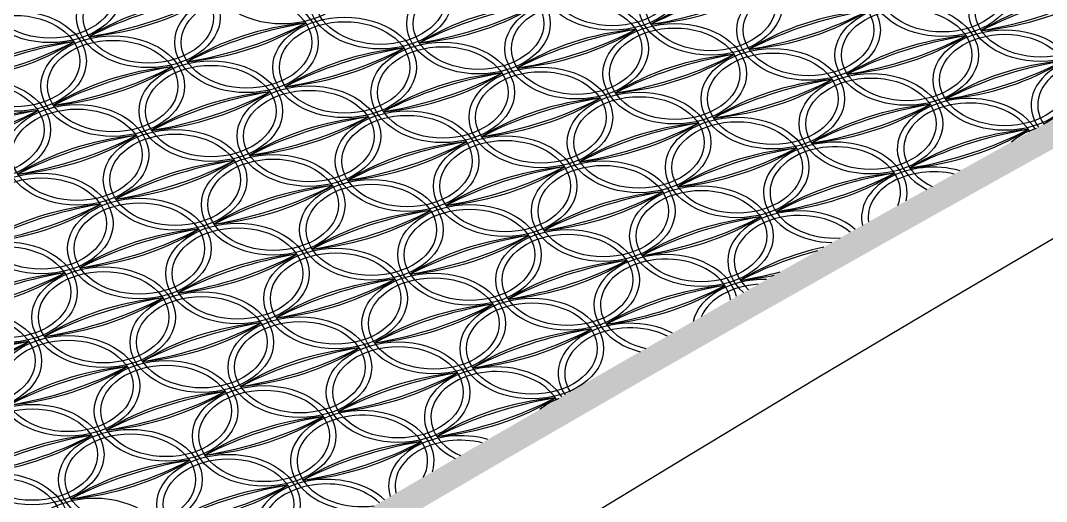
# Model space of a CAD drawing. Extents: x 1767995 to 4174245, y 542814 to 862564.
# Drawn here: x 3889294 to 3897154, y 589776 to 593460 of the extents above; entities that cross this region are included whole.
import ezdxf

# ---------------------------------------------------------------- set-up
doc = ezdxf.new("R2010")
doc.units = 0
doc.header["$LTSCALE"] = 3500
doc.layers.add('桥 构造粗实', color=1, linetype='Continuous', lineweight=30)

# ---------------------------------------------------------------- blocks, each defined once
blk = doc.blocks.new('332323')
at = {"color": 8}
for centre, major_axis in [((7002.1, 9017.7), (550, 0)), ((12059.9, 8920.9), (550, 0)), ((12059.9, 8920.9), (500, 0)), ((7753.9, 8826.1), (550, 0)), ((7753.9, 8826.1), (500, 0)), ((10282.8, 8777.8), (500, 0)), ((5976.7, 8683), (550, 0)), ((5976.7, 8683), (500, 0)), ((12811.6, 8729.4), (550, 0)), ((12811.6, 8729.4), (500, 0)), ((7480.3, 8299.9), (550, 0)), ((7480.3, 8299.9), (500, 0)), ((12538, 8203.2), (550, 0)), ((12538, 8203.2), (500, 0)), ((5703.1, 8156.7), (500, 0)), ((8232, 8108.4), (550, 0)), ((8232, 8108.4), (500, 0)), ((10760.9, 8060), (500, 0)), ((6454.9, 7965.2), (500, 0)), ((7958.4, 7582.1), (550, 0)), ((7958.4, 7582.1), (500, 0)), ((6181.3, 7439), (550, 0)), ((6181.3, 7439), (500, 0)), ((8710.1, 7390.6), (550, 0)), ((8710.1, 7390.6), (500, 0)), ((6933, 7247.5), (550, 0)), ((6933, 7247.5), (500, 0)), ((10213.7, 7007.6), (550, 0)), ((10213.7, 7007.6), (500, 0)), ((8436.5, 6864.4), (550, 0)), ((8436.5, 6864.4), (500, 0)), ((9188.3, 6672.9), (550, 0)), ((9188.3, 6672.9), (500, 0)), ((4882.3, 6578.1), (550, 0)), ((4882.3, 6578.1), (500, 0)), ((7411.2, 6529.7), (550, 0)), ((7411.2, 6529.7), (500, 0)), ((8914.7, 6146.6), (550, 0)), ((8914.7, 6146.6), (500, 0)), ((7137.5, 6003.5), (500, 0)), ((5360.4, 5860.3), (550, 0)), ((5360.4, 5860.3), (500, 0)), ((7889.3, 5811.9), (500, 0)), ((5838.6, 5142.5), (550, 0)), ((5838.6, 5142.5), (500, 0))]:
    blk.add_ellipse(centre, major_axis=major_axis, ratio=0.7, dxfattribs=at)
for centre, major_axis, start_param, end_param in [((9531, 8969.3), (-550, 0), 3.141593, 9.424778), ((9531, 8969.3), (-500, 0), 3.141593, 9.424778), ((5225, 8874.5), (-550, 0), 3.141593, 9.424778), ((5225, 8874.5), (-500, 0), 3.141593, 9.424778), ((10282.8, 8777.8), (-550, 0), 3.141593, 9.424778), ((8505.6, 8634.6), (-550, 0), 3.141593, 9.424778), ((8505.6, 8634.6), (-500, 0), 3.141593, 9.424778), ((11034.5, 8586.2), (-550, 0), 3.141593, 9.424778), ((10967.9, 7749.2), (1696.6, 0), 1.707987, 2.30627), ((11320.2, 7220.4), (-2505.2, 0), -1.335396, -0.933532), ((9597.6, 9806.3), (-1696.6, 0), 1.707987, 2.30627), ((9245.3, 10335.1), (-2505.2, 0), 1.806196, 2.208061), ((11034.5, 8586.2), (-500, 0), 3.141593, 9.424778), ((6661.9, 7654.4), (-1696.6, 0), -1.433605, -0.835323), ((7014.2, 7125.6), (-2505.2, 0), -1.335396, -0.933532), ((5291.6, 9711.5), (-1696.6, 0), 1.707987, 2.30627), ((4939.3, 10240.3), (2505.2, 0), -1.335396, -0.933532), ((6728.5, 8491.4), (-550, 0), 3.141593, 9.424778), ((6728.5, 8491.4), (-500, 0), 3.141593, 9.424778), ((9257.4, 8443.1), (-550, 0), 3.141593, 9.424778), ((13496.8, 7700.8), (1696.6, 0), 1.707987, 2.30627), ((13849.1, 7172), (-2505.2, 0), -1.335396, -0.933532), ((12126.4, 9758), (-1696.6, 0), 1.707987, 2.30627), ((11774.2, 10286.8), (2505.2, 0), -1.335396, -0.933532), ((4951.4, 8348.3), (-550, 0), 3.141593, 9.424778), ((9190.8, 7606), (1696.6, 0), 1.707987, 2.30627), ((9543.1, 7077.2), (-2505.2, 0), -1.335396, -0.933532), ((7820.4, 9663.2), (-1696.6, 0), 1.707987, 2.30627), ((7468.2, 10192), (2505.2, 0), -1.335396, -0.933532), ((9257.4, 8443.1), (-500, 0), 3.141593, 9.424778), ((11719.7, 7557.7), (1696.6, 0), 1.707987, 2.30627), ((12072, 7028.9), (-2505.2, 0), -1.335396, -0.933532), ((10349.3, 9614.8), (-1696.6, 0), 1.707987, 2.30627), ((9997.1, 10143.6), (2505.2, 0), -1.335396, -0.933532), ((11786.3, 8394.7), (-550, 0), 3.141593, 9.424778), ((11786.3, 8394.7), (-500, 0), 3.141593, 9.424778), ((4951.4, 8348.3), (-500, 0), 3.141593, 9.424778), ((7413.7, 7462.9), (1696.6, 0), 1.707987, 2.30627), ((7766, 6934.1), (-2505.2, 0), -1.335396, -0.933532), ((6043.3, 9520), (-1696.6, 0), 1.707987, 2.30627), ((5691.1, 10048.8), (2505.2, 0), -1.335396, -0.933532), ((9942.6, 7414.5), (1696.6, 0), 1.707987, 2.30627), ((10294.8, 6885.7), (-2505.2, 0), -1.335396, -0.933532), ((8572.2, 9471.6), (1696.6, 0), -1.433605, -0.835323), ((8219.9, 10000.4), (2505.2, 0), -1.335396, -0.933532), ((10009.1, 8251.5), (-550, 0), 3.141593, 9.424778), ((10009.1, 8251.5), (-500, 0), 3.141593, 9.424778), ((5636.6, 7319.7), (1696.6, 0), 1.707987, 2.30627), ((5988.8, 6790.9), (-2505.2, 0), -1.335396, -0.933532), ((4266.2, 9376.8), (-1696.6, 0), 1.707987, 2.30627), ((3913.9, 9905.6), (2505.2, 0), -1.335396, -0.933532), ((5703.1, 8156.7), (-550, 0), 3.141593, 9.424778), ((12471.4, 7366.1), (-1696.6, 0), -1.433605, -0.835323), ((12823.7, 6837.3), (-2505.2, 0), -1.335396, -0.933532), ((11101.1, 9423.3), (-1696.6, 0), 1.707987, 2.30627), ((10748.8, 9952.1), (2505.2, 0), -1.335396, -0.933532), ((8165.4, 7271.3), (1696.6, 0), 1.707987, 2.30627), ((8517.7, 6742.5), (-2505.2, 0), -1.335396, -0.933532), ((6795.1, 9328.5), (1696.6, 0), -1.433605, -0.835323), ((6442.8, 9857.3), (-2505.2, 0), 1.806196, 2.208061), ((10760.9, 8060), (-550, 0), 3.141593, 9.424778), ((13289.8, 8011.6), (550, 0), 0.879581, 3.596981), ((6454.9, 7965.2), (-550, 0), 3.141593, 9.424778), ((10694.3, 7223), (-1696.6, 0), -1.433605, -0.835323), ((11046.6, 6694.2), (-2505.2, 0), -1.335396, -0.933532), ((9323.9, 9280.1), (-1696.6, 0), 1.707987, 2.30627), ((8971.7, 9808.9), (-2505.2, 0), 1.806196, 2.208061), ((13223.2, 7174.6), (1696.6, 0), 1.707987, 2.30627), ((13575.5, 6645.8), (-2505.2, 0), -1.335396, -0.933532), ((11852.8, 9231.7), (-1696.6, 0), 1.707987, 2.30627), ((11500.6, 9760.6), (-2505.2, 0), 1.806196, 2.208061), ((13289.8, 8011.6), (500, 0), 0.901694, 3.575335), ((6388.3, 7128.2), (1696.6, 0), 1.707987, 2.30627), ((6740.6, 6599.4), (-2505.2, 0), -1.335396, -0.933532), ((5017.9, 9185.3), (1696.6, 0), -1.433605, -0.835323), ((4665.7, 9714.1), (-2505.2, 0), 1.806196, 2.208061), ((8917.2, 7079.8), (-1696.6, 0), -1.433605, -0.835323), ((9269.5, 6551), (2505.2, 0), 1.806196, 2.208061), ((7546.8, 9136.9), (-1696.6, 0), 1.707987, 2.30627), ((7194.6, 9665.8), (-2505.2, 0), 1.806196, 2.208061), ((8983.8, 7916.8), (-550, 0), 3.141593, 9.424778), ((8983.8, 7916.8), (-500, 0), 3.141593, 9.424778), ((11512.6, 7868.5), (-550, 0), 3.141593, 9.424778), ((4677.8, 7822), (-550, 0), 3.141593, 9.424778), ((11446.1, 7031.4), (1696.6, 0), 1.707987, 2.30627), ((11798.3, 6502.6), (-2505.2, 0), -1.335396, -0.933532), ((10075.7, 9088.6), (-1696.6, 0), 1.707987, 2.30627), ((9723.4, 9617.4), (2505.2, 0), -1.335396, -0.933532), ((11512.6, 7868.5), (-500, 0), 3.141593, 9.424778), ((4677.8, 7822), (-500, 0), 3.141593, 9.424778), ((7140.1, 6936.6), (1696.6, 0), 1.707987, 2.30627), ((7492.3, 6407.8), (2505.2, 0), 1.806196, 2.208061), ((5769.7, 8993.8), (-1696.6, 0), 1.707987, 2.30627), ((5417.4, 9522.6), (2505.2, 0), -1.335396, -0.933532), ((7206.6, 7773.7), (-550, 0), 3.141593, 9.424778), ((7206.6, 7773.7), (-500, 0), 3.141593, 9.424778), ((9735.5, 7725.3), (-550, 0), 3.141593, 9.424778), ((9669, 6888.3), (-1696.6, 0), -1.433605, -0.835323), ((10021.2, 6359.5), (2505.2, 0), 1.806196, 2.208061), ((8298.6, 8945.4), (-1696.6, 0), 1.707987, 2.30627), ((7946.3, 9474.2), (-2505.2, 0), 1.806196, 2.208061), ((9735.5, 7725.3), (-500, 0), 3.141593, 9.424778), ((12264.4, 7676.9), (550, 0), 0.403643, 4.082241), ((12264.4, 7676.9), (500, 0), 0.376464, 4.109706), ((5363, 6793.5), (1696.6, 0), 1.707987, 2.30627), ((5715.2, 6264.7), (2505.2, 0), 1.806196, 2.208061), ((3992.6, 8850.6), (-1696.6, 0), 1.707987, 2.30627), ((3640.3, 9379.4), (2505.2, 0), -1.335396, -0.933532), ((5429.5, 7630.5), (-550, 0), 3.141593, 9.424778), ((5429.5, 7630.5), (-500, 0), 3.141593, 9.424778), ((12197.8, 6839.9), (1696.6, 0), 1.707987, 2.30627), ((12550.1, 6311.1), (-2505.2, 0), -1.335396, -0.933532), ((10827.5, 8897.1), (1696.6, 0), -1.433605, -0.835323), ((10475.2, 9425.9), (-2505.2, 0), 1.806196, 2.208061), ((13975, 6983.1), (1696.6, 0), 2.183561, 2.30627), ((7891.8, 6745.1), (1696.6, 0), 1.707987, 2.30627), ((8244.1, 6216.3), (-2505.2, 0), -1.335396, -0.933532), ((6521.5, 8802.3), (-1696.6, 0), 1.707987, 2.30627), ((6169.2, 9331.1), (2505.2, 0), -1.335396, -0.933532), ((10420.7, 6696.7), (1696.6, 0), 1.707987, 2.30627), ((10773, 6167.9), (-2505.2, 0), -1.335396, -0.933532), ((9050.3, 8753.9), (1696.6, 0), -1.433605, -0.835323), ((8698.1, 9282.7), (2505.2, 0), -1.335396, -0.933532), ((10487.3, 7533.8), (-550, 0), 3.141593, 9.424778), ((10487.3, 7533.8), (-500, 0), 3.141593, 9.424778), ((12949.6, 6648.4), (-1696.6, 0), -1.433605, -0.835323), ((13301.9, 6119.6), (-2505.2, 0), -1.335396, -0.933532), ((11579.2, 8705.5), (1696.6, 0), -1.433605, -0.835323), ((11226.9, 9234.3), (-2505.2, 0), 1.806196, 2.208061), ((13016.2, 7485.4), (-550, 0), 5.160417, 5.600488), ((6114.7, 6601.9), (1696.6, 0), 1.707987, 2.30627), ((6467, 6073.1), (-2505.2, 0), -1.335396, -0.933532), ((4744.3, 8659.1), (1696.6, 0), -1.433605, -0.835323), ((4392.1, 9187.9), (2505.2, 0), -1.335396, -0.933532), ((8643.6, 6553.6), (1696.6, 0), 1.707987, 2.30627), ((8995.8, 6024.8), (-2505.2, 0), -1.335396, -0.933532), ((7273.2, 8610.7), (1696.6, 0), -1.433605, -0.835323), ((6920.9, 9139.5), (-2505.2, 0), 1.806196, 2.208061), ((11239, 7342.3), (-550, 0), 9.254257, 14.090623), ((11239, 7342.3), (500, 0), 5.99165, 11.070342), ((11172.5, 6505.2), (1696.6, 0), 1.707987, 2.30627), ((11524.7, 5976.4), (-2505.2, 0), -1.335396, -0.933532), ((9802.1, 8562.4), (-1696.6, 0), 1.707987, 2.30627), ((9449.8, 9091.2), (-2505.2, 0), 1.806196, 2.208061), ((6866.5, 6410.4), (-1696.6, 0), -1.433605, -0.835323), ((7218.7, 5881.6), (-2505.2, 0), -1.335396, -0.933532), ((5496.1, 8467.6), (1696.6, 0), -1.433605, -0.835323), ((5143.8, 8996.4), (-2505.2, 0), 1.806196, 2.208061), ((9461.9, 7199.1), (-550, 0), 3.141593, 9.424778), ((9461.9, 7199.1), (-500, 0), 3.141593, 9.424778), ((11990.8, 7150.7), (-550, 0), 4.331953, 6.441543), ((5155.9, 7104.3), (-550, 0), 3.141593, 9.424778), ((9395.3, 6362), (-1696.6, 0), -1.433605, -0.835323), ((9747.6, 5833.2), (2505.2, 0), 1.806196, 2.208061), ((8025, 8419.2), (1696.6, 0), -1.433605, -0.835323), ((7672.7, 8948), (2505.2, 0), -1.335396, -0.933532), ((11924.2, 6313.7), (1696.6, 0), 1.707987, 2.30627), ((12276.5, 5784.9), (-2505.2, 0), -1.335396, -0.933532), ((10553.8, 8370.8), (-1696.6, 0), 1.707987, 2.30627), ((10201.6, 8899.6), (2505.2, 0), -1.335396, -0.933532), ((11990.8, 7150.7), (-500, 0), 4.389762, 6.38318), ((5155.9, 7104.3), (-500, 0), 3.141593, 9.424778), ((7618.2, 6218.9), (1696.6, 0), 1.707987, 2.30627), ((7970.5, 5690.1), (2505.2, 0), 1.806196, 2.208061), ((6247.8, 8276), (-1696.6, 0), 1.707987, 2.30627), ((5895.6, 8804.8), (2505.2, 0), -1.335396, -0.933532), ((7684.8, 7055.9), (-550, 0), 3.141593, 9.424778), ((7684.8, 7055.9), (-500, 0), 3.141593, 9.424778), ((10147.1, 6170.5), (1696.6, 0), 1.707987, 2.30627), ((10499.4, 5641.7), (-2505.2, 0), -1.335396, -0.933532), ((8776.7, 8227.7), (-1696.6, 0), 1.707987, 2.30627), ((8424.5, 8756.5), (2505.2, 0), -1.335396, -0.933532), ((5841.1, 6075.7), (1696.6, 0), 1.707987, 2.30627), ((6193.4, 5546.9), (2505.2, 0), 1.806196, 2.208061), ((4470.7, 8132.9), (-1696.6, 0), 1.707987, 2.30627), ((4118.4, 8661.7), (2505.2, 0), -1.335396, -0.933532), ((5907.7, 6912.8), (-550, 0), 3.141593, 9.424778), ((5907.7, 6912.8), (-500, 0), 3.141593, 9.424778), ((10965.4, 6816), (550, 0), 0.682135, 3.817801), ((8370, 6027.3), (1696.6, 0), 1.707987, 2.30627), ((8722.2, 5498.5), (-2505.2, 0), -1.335396, -0.933532), ((6999.6, 8084.5), (-1696.6, 0), 1.707987, 2.30627), ((6647.3, 8613.3), (2505.2, 0), -1.335396, -0.933532), ((10898.8, 5979), (-1696.6, 0), -1.433605, -0.835323), ((11251.1, 5450.2), (-2505.2, 0), -1.335396, -0.933532), ((9528.5, 8036.1), (1696.6, 0), -1.433605, -0.835323), ((9176.2, 8564.9), (-2505.2, 0), 1.806196, 2.208061), ((10965.4, 6816), (500, 0), 0.68244, 3.817324), ((6659.4, 6721.2), (-550, 0), 3.141593, 9.424778), ((6592.8, 5884.2), (1696.6, 0), 1.707987, 2.30627), ((6945.1, 5355.4), (-2505.2, 0), -1.335396, -0.933532), ((5222.5, 7941.3), (-1696.6, 0), 1.707987, 2.30627), ((4870.2, 8470.1), (2505.2, 0), -1.335396, -0.933532), ((6659.4, 6721.2), (-500, 0), 3.141593, 9.424778), ((9121.7, 5835.8), (1696.6, 0), 1.707987, 2.30627), ((9474, 5307), (-2505.2, 0), -1.335396, -0.933532), ((7751.3, 7893), (-1696.6, 0), 1.707987, 2.30627), ((7399.1, 8421.8), (-2505.2, 0), 1.806196, 2.208061), ((11650.6, 5787.4), (-1696.6, 0), -1.271992, -0.835323), ((7344.6, 5692.6), (1696.6, 0), 1.707987, 2.30627), ((7696.9, 5163.8), (-2505.2, 0), -1.335396, -0.933532), ((5974.2, 7749.8), (1696.6, 0), -1.433605, -0.835323), ((5622, 8278.6), (-2505.2, 0), 1.806196, 2.208061), ((9940, 6481.3), (-550, 0), 3.30598, 7.487846), ((12002.9, 5258.6), (-2505.2, 0), -1.203389, -0.933532), ((5634, 6386.5), (-550, 0), 3.141593, 9.424778), ((9873.5, 5644.3), (-1696.6, 0), -1.433605, -0.835323), ((10225.7, 5115.5), (2505.2, 0), 1.806196, 2.208061), ((8503.1, 7701.4), (-1696.6, 0), 1.707987, 2.30627), ((8150.8, 8230.2), (-2505.2, 0), 1.806196, 2.208061), ((9940, 6481.3), (-500, 0), 3.2477, 7.546125), ((5567.5, 5549.5), (-1696.6, 0), -1.433605, -0.835323), ((5919.7, 5020.7), (-2505.2, 0), -1.335396, -0.933532), ((4197.1, 7606.6), (-1696.6, 0), 1.707987, 2.30627), ((3844.8, 8135.4), (-2505.2, 0), 1.806196, 2.208061), ((5634, 6386.5), (-500, 0), 3.141593, 9.424778), ((8162.9, 6338.2), (-550, 0), 3.141593, 9.424778), ((8162.9, 6338.2), (-500, 0), 3.141593, 9.424778), ((10691.8, 6289.8), (-550, 0), 4.675084, 6.115614), ((9928, 8373.4), (-2505.2, 0), 1.806196, 1.933866), ((10280.2, 7844.6), (-1696.6, 0), 1.707987, 1.864309), ((8096.4, 5501.1), (1696.6, 0), 1.707987, 2.30627), ((8448.6, 4972.3), (-2505.2, 0), -1.335396, -0.933532), ((6726, 7558.3), (-1696.6, 0), 1.707987, 2.30627), ((6373.7, 8087.1), (2505.2, 0), -1.335396, -0.933532), ((10625.2, 5452.8), (1696.6, 0), 1.707987, 2.30627), ((10977.5, 4923.9), (-2505.2, 0), -1.335396, -0.933532), ((9254.9, 7509.9), (-1696.6, 0), 1.707987, 2.30627), ((8902.6, 8038.7), (2505.2, 0), -1.335396, -0.933532), ((10691.8, 6289.8), (-500, 0), 4.799067, 5.992307), ((6319.2, 5358), (1696.6, 0), 1.707987, 2.30627), ((6671.5, 4829.1), (2505.2, 0), 1.806196, 2.208061), ((4948.9, 7415.1), (-1696.6, 0), 1.707987, 2.30627), ((4596.6, 7943.9), (2505.2, 0), -1.335396, -0.933532), ((6385.8, 6195), (-550, 0), 3.141593, 9.424778), ((6385.8, 6195), (-500, 0), 3.141593, 9.424778), ((8848.1, 5309.6), (1696.6, 0), 1.707987, 2.30627), ((9200.4, 4780.8), (-2505.2, 0), -1.335396, -0.933532), ((7477.7, 7366.7), (-1696.6, 0), 1.707987, 2.30627), ((7125.5, 7895.5), (2505.2, 0), -1.335396, -0.933532), ((4608.7, 6051.8), (-550, 0), 3.141593, 9.424778), ((4608.7, 6051.8), (-500, 0), 3.141593, 9.424778), ((7137.5, 6003.5), (-550, 0), 3.141593, 9.424778), ((9666.4, 5955.1), (550, 0), 0.934466, 3.58116), ((7071, 5166.4), (1696.6, 0), 1.707987, 2.30627), ((7423.2, 4637.6), (-2505.2, 0), -1.335396, -0.933532), ((5700.6, 7223.6), (-1696.6, 0), 1.707987, 2.30627), ((5348.3, 7752.4), (2505.2, 0), -1.335396, -0.933532), ((9599.9, 5118.1), (-1696.6, 0), -1.433605, -0.835323), ((9952.1, 4589.3), (-2505.2, 0), -1.335396, -0.933532), ((8229.5, 7175.2), (1696.6, 0), -1.433605, -0.835323), ((7877.2, 7704), (-2505.2, 0), 1.806196, 2.208061), ((9666.4, 5955.1), (500, 0), 0.96008, 3.555502), ((5293.9, 5023.3), (1696.6, 0), 1.707987, 2.30627), ((5646.1, 4494.5), (-2505.2, 0), -1.335396, -0.933532), ((3923.5, 7080.4), (1696.6, 0), -1.433605, -0.835323), ((3571.2, 7609.2), (-2505.2, 0), 1.806196, 2.208061), ((7822.7, 4974.9), (1696.6, 0), 1.707987, 2.30627), ((8175, 4446.1), (-2505.2, 0), -1.335396, -0.933532), ((6452.4, 7032), (1696.6, 0), -1.433605, -0.835323), ((6100.1, 7560.8), (-2505.2, 0), 1.806196, 2.208061), ((7889.3, 5811.9), (-550, 0), 3.141593, 9.424778), ((6112.2, 5668.8), (-550, 0), 3.141593, 9.424778), ((6045.6, 4831.7), (-1696.6, 0), -1.433605, -0.835323), ((6397.9, 4302.9), (-2505.2, 0), -1.335396, -0.933532), ((4675.2, 6888.9), (-1696.6, 0), 1.707987, 2.30627), ((4323, 7417.7), (-2505.2, 0), 1.806196, 2.208061), ((6112.2, 5668.8), (-500, 0), 3.141593, 9.424778), ((8641.1, 5620.4), (-550, 0), 3.559864, 7.24764), ((8641.1, 5620.4), (-500, 0), 3.531898, 7.275339), ((8574.5, 4783.4), (1696.6, 0), 1.707987, 2.30627), ((8926.8, 4254.6), (2505.2, 0), 1.806196, 2.208061), ((7204.1, 6840.5), (-1696.6, 0), 1.707987, 2.30627), ((6851.8, 7369.3), (2505.2, 0), -1.335396, -0.933532), ((6797.4, 4640.2), (1696.6, 0), 1.707987, 2.30627), ((7149.6, 4111.4), (2505.2, 0), 1.806196, 2.208061), ((5427, 6697.3), (-1696.6, 0), 1.707987, 2.30627), ((5074.7, 7226.1), (2505.2, 0), -1.335396, -0.933532), ((6863.9, 5477.2), (-550, 0), 3.141593, 9.424778), ((6863.9, 5477.2), (-500, 0), 3.141593, 9.424778), ((9326.2, 4591.8), (1696.6, 0), 1.707987, 2.30627), ((9678.5, 4063), (-2505.2, 0), -1.335396, -0.933532), ((7955.9, 6649), (-1696.6, 0), 1.707987, 2.30627), ((7603.6, 7177.8), (2505.2, 0), -1.335396, -0.933532), ((9392.8, 5428.9), (550, 0), 2.089269, 2.432151), ((5086.8, 5334.1), (-550, 0), 3.141593, 9.424778), ((5086.8, 5334.1), (-500, 0), 3.141593, 9.424778), ((7615.7, 5285.7), (550, 0), 6.063308, 11.035167), ((7615.7, 5285.7), (500, 0), 5.919355, 11.17912), ((7549.1, 4448.7), (1696.6, 0), 1.707987, 2.30627), ((7901.4, 3919.9), (-2505.2, 0), -1.335396, -0.933532), ((6178.7, 6505.8), (1696.6, 0), -1.433605, -0.835323), ((5826.5, 7034.6), (2505.2, 0), -1.335396, -0.933532), ((8367.4, 5094.2), (550, 0), 1.178396, 3.35329), ((5772, 4305.5), (1696.6, 0), 1.707987, 2.30627), ((6124.3, 3776.7), (-2505.2, 0), -1.335396, -0.933532), ((4401.6, 6362.6), (1696.6, 0), -1.433605, -0.835323), ((4049.4, 6891.4), (-2505.2, 0), 1.806196, 2.208061), ((8300.9, 4257.1), (-1696.6, 0), -1.433605, -0.835323), ((8653.1, 3728.3), (-2505.2, 0), -1.335396, -0.933532), ((6930.5, 6314.3), (1696.6, 0), -1.433605, -0.835323), ((6578.2, 6843.1), (-2505.2, 0), 1.806196, 2.208061), ((8367.4, 5094.2), (500, 0), 1.232099, 3.300005), ((6523.7, 4114), (-1696.6, 0), -1.433605, -0.835323), ((6876, 3585.2), (2505.2, 0), 1.806196, 2.208061), ((5153.4, 6171.1), (-1696.6, 0), 1.707987, 2.30627), ((4801.1, 6699.9), (-2505.2, 0), 1.806196, 2.208061), ((6590.3, 4951), (-550, 0), 3.141593, 9.424778), ((6590.3, 4951), (-500, 0), 3.141593, 9.424778), ((4813.2, 4807.8), (-550, 0), 3.141593, 9.424778), ((4813.2, 4807.8), (-500, 0), 3.141593, 9.424778), ((7342.1, 4759.5), (-550, 0), 3.775058, 7.047833), ((7342.1, 4759.5), (-500, 0), 3.768869, 7.054253), ((7275.5, 3922.4), (1696.6, 0), 1.707987, 2.30627), ((7627.8, 3393.6), (2505.2, 0), 1.806196, 2.208061), ((5905.1, 5979.6), (-1696.6, 0), 1.707987, 2.30627), ((5552.9, 6508.4), (2505.2, 0), -1.335396, -0.933532), ((5564.9, 4616.3), (-550, 0), 3.141593, 9.424778)]:
    blk.add_ellipse(centre, major_axis=major_axis, ratio=0.7, start_param=start_param, end_param=end_param, dxfattribs=at)

msp = doc.modelspace()

# ---------------------------------------------------------------- hatches: boundary and pattern name
h = msp.add_hatch(color=8)
h.paths.add_polyline_path([(3869156.9, 588473.7), (3870155.4, 588937.3), (3871153.9, 589397), (3872152.4, 589852.7), (3873150.9, 590304.4), (3874149.4, 590752.1), (3875147.8, 591195.8), (3876146.3, 591635.5), (3877144.8, 592071.3), (3878143.2, 592503.1), (3879141.7, 592930.9), (3880140.1, 593354.7), (3881138.6, 593774.5), (3882137, 594190.4), (3883135.4, 594602.2), (3884133.9, 595010.1), (3885132.3, 595414), (3886130.7, 595813.9), (3887129.1, 596209.9), (3888127.5, 596601.8), (3889125.9, 596989.8), (3890124.2, 597373.8), (3891122.6, 597753.8), (3892121, 598129.8), (3893119.3, 598501.9), (3894117.7, 598870), (3895116, 599234), (3896114.4, 599594.1), (3897112.7, 599950.3), (3898111, 600302.4), (3899109.4, 600650.6), (3900107.7, 600994.7), (3901106, 601334.9), (3902104.3, 601671.2), (3903102.6, 602003.4), (3904100.9, 602331.7), (3905099.2, 602655.9), (3906097.4, 602976.2), (3907095.7, 603292.5), (3908094, 603604.9), (3909092.2, 603913.2), (3910090.5, 604217.6), (3911088.8, 604518), (3912087, 604814.4), (3913085.2, 605106.8), (3914083.5, 605395.3), (3915081.7, 605679.7), (3916079.9, 605960.2), (3917078.1, 606236.7), (3918076.3, 606509.3), (3919074.6, 606777.8), (3920072.8, 607042.4), (3921070.9, 607303), (3922069.1, 607559.6), (3923067.3, 607812.2), (3924065.5, 608060.9), (3925063.7, 608305.5), (3926061.8, 608546.2), (3927060, 608782.9), (3928058.2, 609015.7), (3929056.3, 609244.4), (3930054.5, 609469.2), (3931052.6, 609690), (3932050.8, 609906.8), (3933048.9, 610119.6), (3934047, 610328.5), (3935045.1, 610533.4), (3936043.3, 610734.3), (3937041.4, 610931.2), (3938039.5, 611124.1), (3939037.6, 611313.1), (3940035.7, 611498.1), (3941033.8, 611679.1), (3942031.9, 611856.1), (3942852.8, 611998.4, -0.929118), (3942997.4, 611213.8), (3942945.6, 611200.2), (3941945.6, 610932.5), (3940945.6, 610658.4), (3939945.6, 610378), (3938945.6, 610091.2), (3937945.6, 609798.1), (3936945.6, 609498.7), (3935945.6, 609192.9), (3934945.6, 608880.8), (3933945.6, 608562.4), (3932945.6, 608237.6), (3931945.6, 607906.6), (3930945.6, 607569.1), (3929945.6, 607225.4), (3928945.6, 606875.3), (3927945.6, 606518.9), (3926945.6, 606156.1), (3925945.6, 605787.1), (3924945.6, 605411.7), (3923945.6, 605029.9), (3922945.6, 604641.9), (3921945.6, 604247.5), (3920945.6, 603846.8), (3919945.6, 603439.8), (3918945.6, 603026.4), (3917945.6, 602606.8), (3916945.6, 602180.8), (3915945.6, 601748.5), (3914945.6, 601309.8), (3913945.6, 600864.8), (3912945.6, 600413.6), (3911945.6, 599956), (3910945.6, 599492), (3909945.6, 599021.8), (3908945.6, 598545.2), (3907945.6, 598062.3), (3906945.6, 597573.1), (3905945.6, 597077.6), (3904945.6, 596575.8), (3903945.6, 596067.6), (3902945.6, 595553.1), (3901945.6, 595032.3), (3900945.6, 594505.2), (3899945.6, 593971.8), (3898945.6, 593432), (3897945.6, 592886), (3896945.6, 592333.6), (3895945.6, 591774.9), (3894945.6, 591209.9), (3893945.6, 590638.6), (3892945.6, 590061), (3891945.6, 589477), (3890945.6, 588886.7), (3889945.6, 588290.2), (3888945.6, 587687.3), (3887945.6, 587078.1), (3886945.6, 586462.6), (3886689.7, 586303.5), (3865950, 586114.4, -0.759516), (3865736.4, 586854.8), (3866161.3, 587058.9), (3867159.8, 587534.5), (3868158.3, 588006.1)])
h.paths.add_polyline_path([(3886840.3, 586632.7), (3886631.7, 586502.9), (3865948.2, 586314.3, -0.74253), (3865834.1, 586679.9), (3866247.6, 586878.4), (3867245.5, 587353.8), (3868243.5, 587825.1), (3869241.4, 588292.4), (3870239.3, 588755.8), (3871237.2, 589215.2), (3872235.1, 589670.6), (3873233, 590122), (3874230.9, 590569.4), (3875228.8, 591012.9), (3876226.6, 591452.4), (3877224.5, 591887.9), (3878222.3, 592319.4), (3879220.1, 592746.9), (3880218, 593170.4), (3881215.8, 593590), (3882213.6, 594005.6), (3883211.4, 594417.2), (3884209.2, 594824.8), (3885207, 595228.5), (3886204.7, 595628.1), (3887202.5, 596023.8), (3888200.2, 596415.5), (3889198, 596803.3), (3890195.7, 597187), (3891193.4, 597566.8), (3892191.1, 597942.5), (3893188.8, 598314.4), (3894186.5, 598682.2), (3895184.2, 599046), (3896181.9, 599405.9), (3897179.6, 599761.8), (3898177.2, 600113.7), (3899174.9, 600461.6), (3900172.5, 600805.6), (3901170.2, 601145.5), (3902167.8, 601481.5), (3903165.4, 601813.5), (3904163, 602141.5), (3905160.6, 602465.6), (3906158.2, 602785.7), (3907155.8, 603101.8), (3908153.4, 603413.9), (3909150.9, 603722), (3910148.5, 604026.2), (3911146, 604326.4), (3912143.6, 604622.6), (3913141.1, 604914.8), (3914138.6, 605203), (3915136.2, 605487.3), (3916133.7, 605767.6), (3917131.2, 606043.9), (3918128.7, 606316.2), (3919126.2, 606584.6), (3920123.6, 606849), (3921121.1, 607109.4), (3922118.6, 607365.8), (3923116, 607618.2), (3924113.5, 607866.7), (3925110.9, 608111.2), (3926108.4, 608351.7), (3927105.8, 608588.3), (3928103.2, 608820.8), (3929100.6, 609049.4), (3930098, 609274), (3931095.4, 609494.6), (3932092.8, 609711.3), (3933090.2, 609924), (3934087.6, 610132.7), (3935085, 610337.4), (3936082.4, 610538.1), (3937079.7, 610734.9), (3938077.1, 610927.7), (3939074.4, 611116.5), (3940071.8, 611301.4), (3941069.1, 611482.2), (3942066.5, 611659.1), (3942844.7, 611794, -1.002467), (3942946.8, 611407.3), (3942894.4, 611393.6), (3941893.3, 611125.5), (3940892.1, 610851.1), (3939891, 610570.4), (3938889.9, 610283.3), (3937888.7, 609989.9), (3936887.6, 609690.1), (3935886.5, 609384), (3934885.4, 609071.6), (3933884.3, 608752.8), (3932883.2, 608427.7), (3931882.1, 608096.2), (3930881.1, 607758.5), (3929880, 607414.3), (3928878.9, 607063.9), (3927877.9, 606707.1), (3926876.8, 606344), (3925875.8, 605974.5), (3924874.7, 605598.7), (3923873.7, 605216.6), (3922872.7, 604828.2), (3921871.7, 604433.4), (3920870.7, 604032.3), (3919869.7, 603624.8), (3918868.7, 603211.1), (3917867.7, 602791), (3916866.7, 602364.6), (3915865.7, 601931.8), (3914864.7, 601492.8), (3913863.8, 601047.4), (3912862.8, 600595.6), (3911861.9, 600137.6), (3910860.9, 599673.2), (3909860, 599202.5), (3908859, 598725.5), (3907858.1, 598242.2), (3906857.2, 597752.5), (3905856.3, 597256.6), (3904855.4, 596754.3), (3903854.5, 596245.7), (3902853.6, 595730.7), (3901852.7, 595209.5), (3900851.9, 594681.9), (3899851, 594148), (3898850.1, 593607.8), (3897849.3, 593061.3), (3896848.4, 592508.4), (3895847.6, 591949.3), (3894846.8, 591383.8), (3893845.9, 590812), (3892845.1, 590233.9), (3891844.3, 589649.5), (3890843.5, 589058.7), (3889842.7, 588461.7), (3888841.9, 587858.3), (3887841.1, 587248.6)], flags=16)

# ---------------------------------------------------------------- linework, layer by layer
at = {"layer": '桥 构造粗实'}
msp.add_lwpolyline([(3901482.6, 594233.5), (3900470.5, 593666.3), (3899458.4, 593092.3), (3898446.3, 592511.3), (3897434.2, 591923.5), (3896422.1, 591328.8), (3895410, 590727.2), (3894397.9, 590118.7), (3893385.7, 589503.3), (3892373.6, 588881), (3891361.5, 588251.9)], dxfattribs=at)

# ---------------------------------------------------------------- block references
msp.add_blockref('332323', (3884296.8, 584801))

doc.saveas('drawing.dxf')
